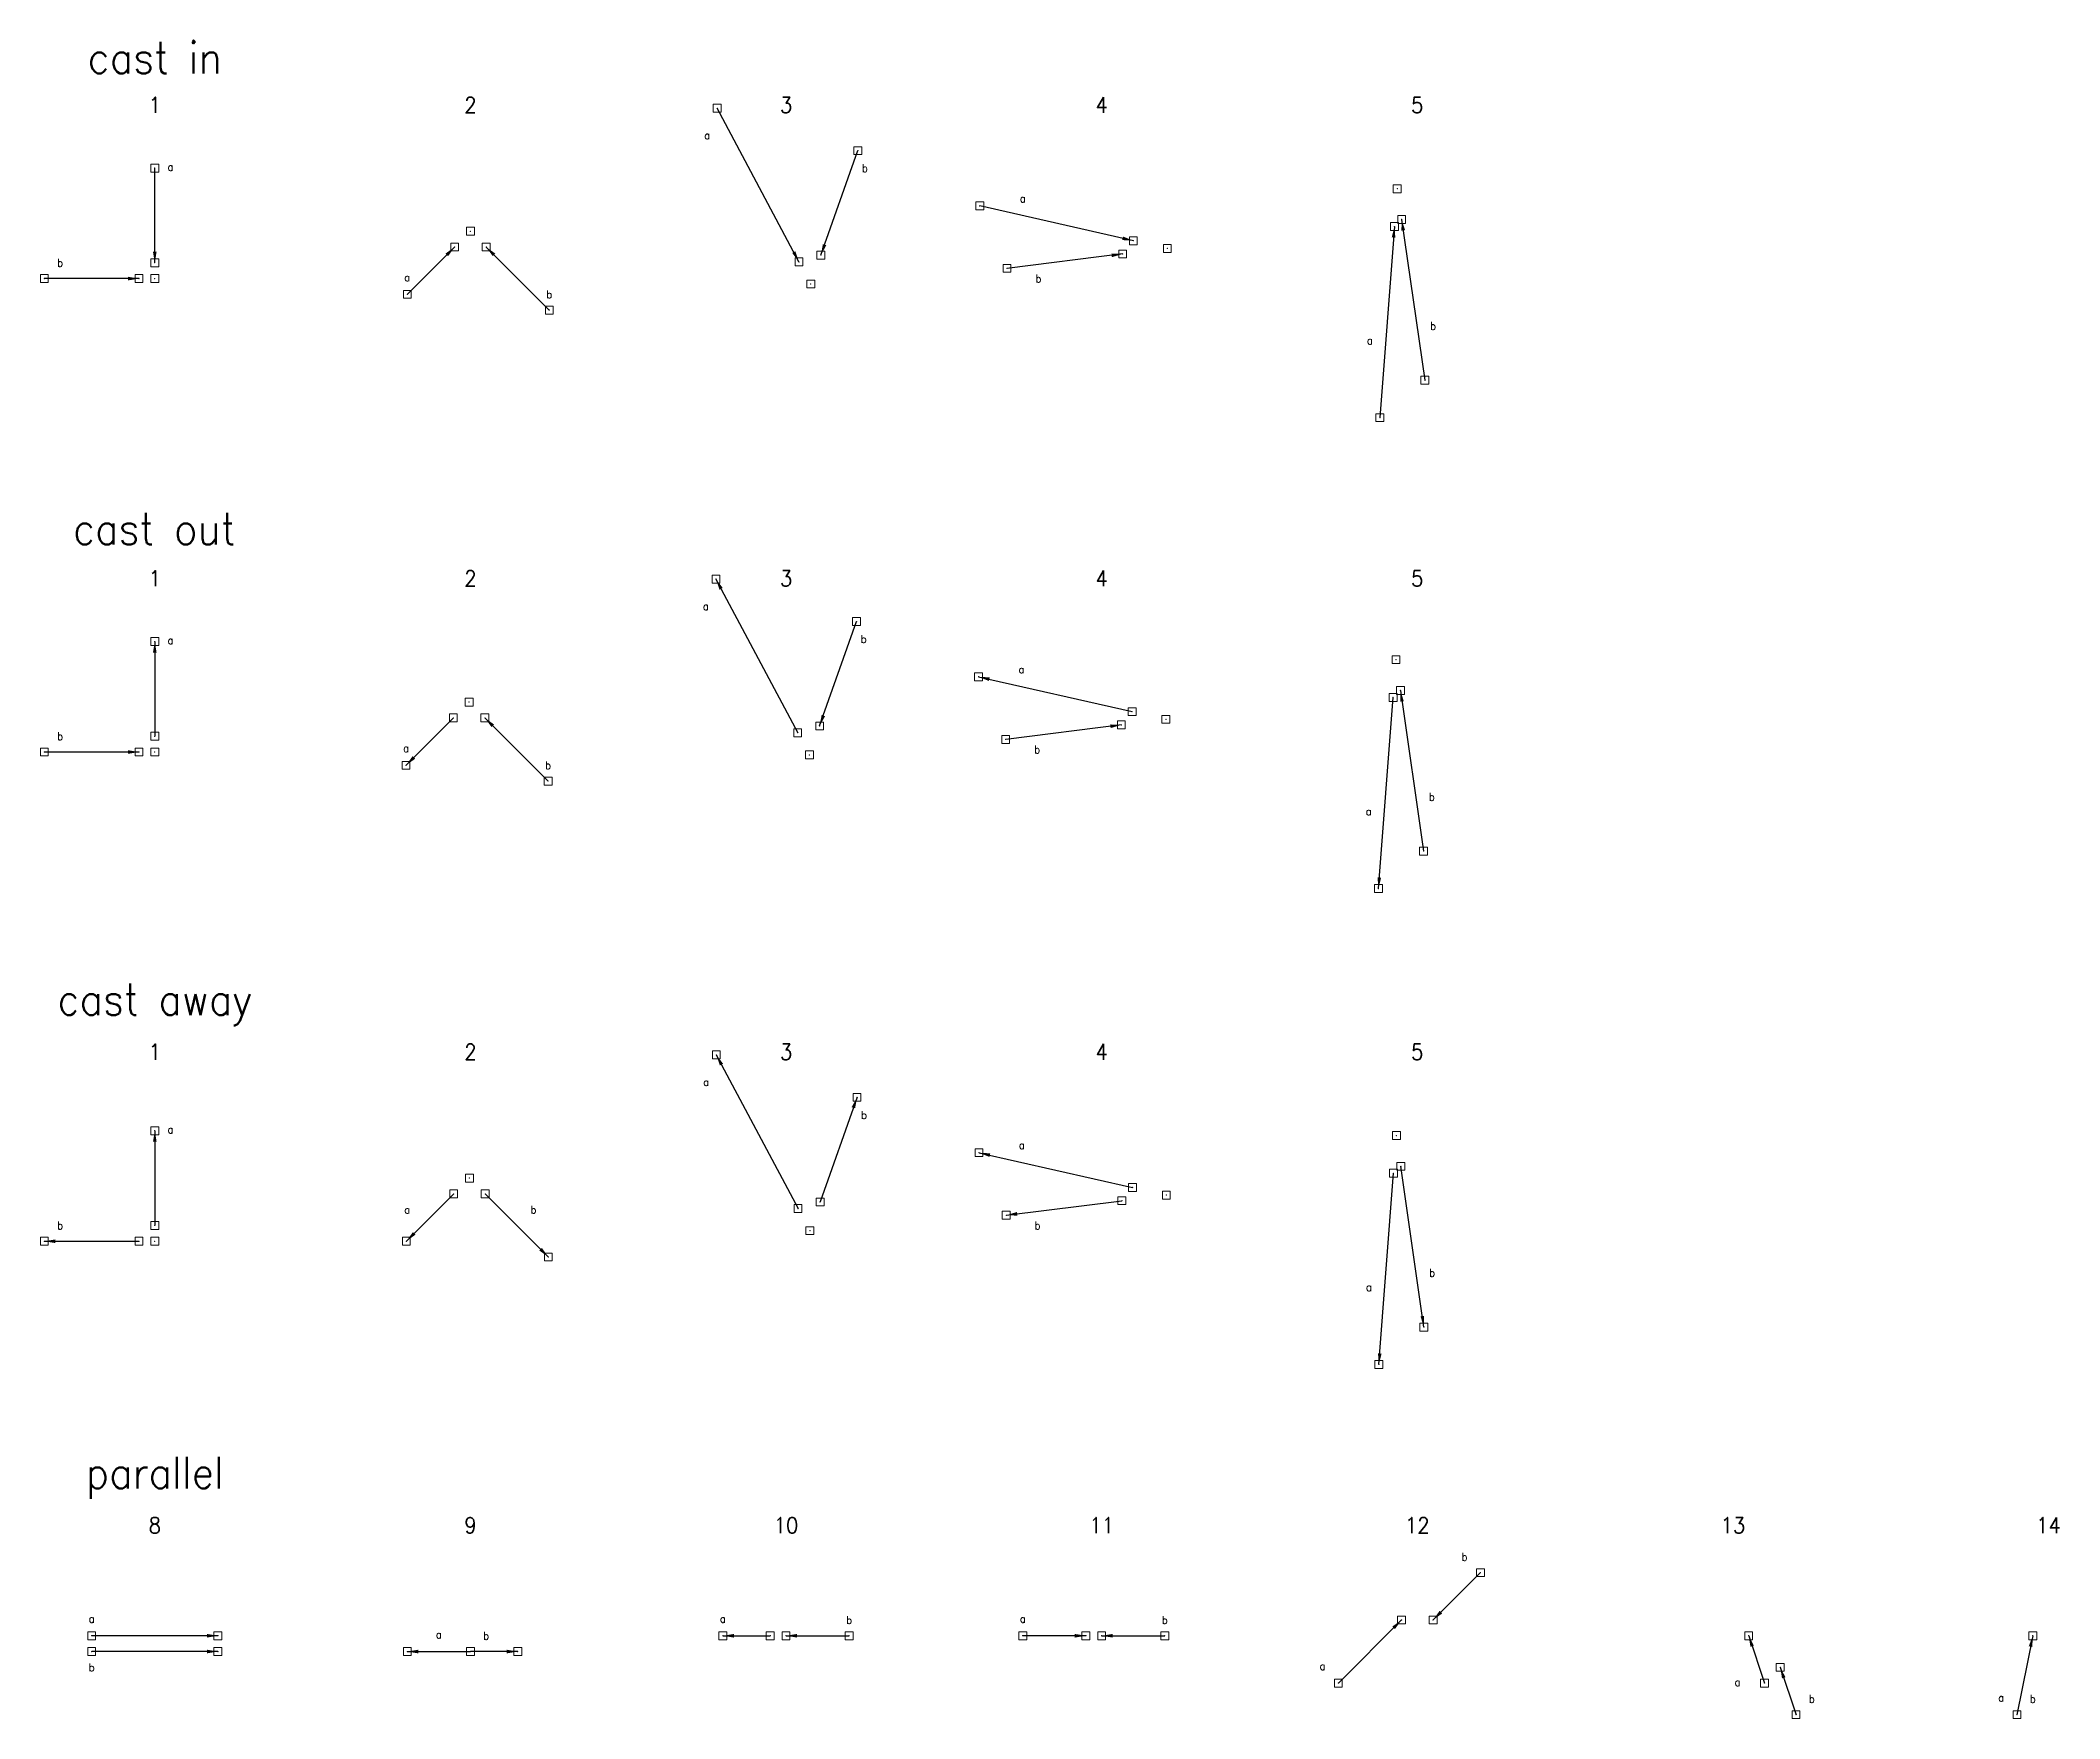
# Model space of a CAD drawing. Header units: millimetres. Extents: x -1416 to 1262, y -2157 to 113.
# Drawn here: x -72 to 1207, y -2142 to -1079 of the extents above; entities that cross this region are included whole.
import ezdxf

# ---------------------------------------------------------------- set-up
doc = ezdxf.new("R2010")
doc.units = ezdxf.units.MM
doc.header["$PDMODE"] = 64
doc.header["$PDSIZE"] = 5
doc.layers.get('0').update_dxf_attribs({"lineweight": 0, "true_color": 0xffffff})
doc.layers.add('labels - categories', color=7, linetype='Continuous', lineweight=200, true_color=0xffffff)
doc.layers.add('labels - figures', color=7, linetype='Continuous', lineweight=140, true_color=0xffffff)
doc.styles.get("Standard").update_dxf_attribs({"font": ''})
doc.styles.add('textstyle105', font='')
doc.styles.add('textstyle106', font='')
doc.styles.add('textstyle107', font='')
doc.styles.add('textstyle108', font='')
doc.styles.add('textstyle109', font='')
doc.styles.add('textstyle110', font='')
doc.styles.add('textstyle111', font='')
doc.styles.add('textstyle112', font='')
doc.styles.add('textstyle113', font='')
doc.styles.add('textstyle114', font='')
doc.styles.add('textstyle116', font='')
doc.styles.add('textstyle117', font='')
doc.styles.add('textstyle118', font='')
doc.styles.add('textstyle119', font='')
doc.styles.add('textstyle120', font='')
doc.styles.add('textstyle126', font='')
doc.styles.add('textstyle127', font='')
doc.styles.add('textstyle128', font='')
doc.styles.add('textstyle13', font='')
doc.styles.add('textstyle135', font='')
doc.styles.add('textstyle136', font='')
doc.styles.add('textstyle137', font='')
doc.styles.add('textstyle138', font='')
doc.styles.add('textstyle139', font='')
doc.styles.add('textstyle14', font='')
doc.styles.add('textstyle140', font='')
doc.styles.add('textstyle141', font='')
doc.styles.add('textstyle142', font='')
doc.styles.add('textstyle143', font='')
doc.styles.add('textstyle145', font='')
doc.styles.add('textstyle147', font='')
doc.styles.add('textstyle15', font='')
doc.styles.add('textstyle150', font='')
doc.styles.add('textstyle151', font='')
doc.styles.add('textstyle152', font='')
doc.styles.add('textstyle153', font='')
doc.styles.add('textstyle158', font='')
doc.styles.add('textstyle159', font='')
doc.styles.add('textstyle16', font='')
doc.styles.add('textstyle160', font='')
doc.styles.add('textstyle169', font='')
doc.styles.add('textstyle170', font='')
doc.styles.add('textstyle171', font='')
doc.styles.add('textstyle172', font='')
doc.styles.add('textstyle173', font='')
doc.styles.add('textstyle27', font='')
doc.styles.add('textstyle28', font='')
doc.styles.add('textstyle29', font='')
doc.styles.add('textstyle30', font='')
doc.styles.add('textstyle31', font='')
doc.styles.add('textstyle32', font='')
doc.styles.add('textstyle33', font='')
doc.styles.add('textstyle34', font='')
doc.styles.add('textstyle40', font='')
doc.styles.add('textstyle41', font='')
doc.styles.add('textstyle49', font='')
doc.styles.add('textstyle50', font='')
doc.styles.add('textstyle51', font='')
doc.styles.add('textstyle52', font='')
doc.styles.add('textstyle53', font='')
doc.styles.add('textstyle54', font='')
doc.styles.add('textstyle55', font='')
doc.styles.add('textstyle56', font='')
doc.styles.add('textstyle6', font='')
doc.styles.add('textstyle7', font='')
doc.styles.add('textstyle8', font='')
doc.styles.add('textstyle89', font='')
doc.styles.add('textstyle90', font='')
doc.styles.add('textstyle91', font='')
doc.styles.add('textstyle92', font='')
doc.styles.get('Standard').set_extended_font_data('txt')
doc.styles.get('textstyle105').set_extended_font_data('Standard')
doc.styles.get('textstyle106').set_extended_font_data('Standard')
doc.styles.get('textstyle107').set_extended_font_data('Standard')
doc.styles.get('textstyle108').set_extended_font_data('Standard')
doc.styles.get('textstyle109').set_extended_font_data('Standard')
doc.styles.get('textstyle110').set_extended_font_data('Standard')
doc.styles.get('textstyle111').set_extended_font_data('Standard')
doc.styles.get('textstyle112').set_extended_font_data('Standard')
doc.styles.get('textstyle113').set_extended_font_data('Standard')
doc.styles.get('textstyle114').set_extended_font_data('Standard')
doc.styles.get('textstyle116').set_extended_font_data('Standard')
doc.styles.get('textstyle117').set_extended_font_data('Standard')
doc.styles.get('textstyle118').set_extended_font_data('Standard')
doc.styles.get('textstyle119').set_extended_font_data('Standard')
doc.styles.get('textstyle120').set_extended_font_data('Standard')
doc.styles.get('textstyle126').set_extended_font_data('Standard')
doc.styles.get('textstyle127').set_extended_font_data('Standard')
doc.styles.get('textstyle128').set_extended_font_data('Standard')
doc.styles.get('textstyle13').set_extended_font_data('Standard')
doc.styles.get('textstyle135').set_extended_font_data('Standard')
doc.styles.get('textstyle136').set_extended_font_data('Standard')
doc.styles.get('textstyle137').set_extended_font_data('Standard')
doc.styles.get('textstyle138').set_extended_font_data('Standard')
doc.styles.get('textstyle139').set_extended_font_data('Standard')
doc.styles.get('textstyle14').set_extended_font_data('Standard')
doc.styles.get('textstyle140').set_extended_font_data('Standard')
doc.styles.get('textstyle141').set_extended_font_data('Standard')
doc.styles.get('textstyle142').set_extended_font_data('Standard')
doc.styles.get('textstyle143').set_extended_font_data('Standard')
doc.styles.get('textstyle145').set_extended_font_data('Standard')
doc.styles.get('textstyle147').set_extended_font_data('Standard')
doc.styles.get('textstyle15').set_extended_font_data('Standard')
doc.styles.get('textstyle150').set_extended_font_data('Standard')
doc.styles.get('textstyle151').set_extended_font_data('Standard')
doc.styles.get('textstyle152').set_extended_font_data('Standard')
doc.styles.get('textstyle153').set_extended_font_data('Standard')
doc.styles.get('textstyle158').set_extended_font_data('Standard')
doc.styles.get('textstyle159').set_extended_font_data('Standard')
doc.styles.get('textstyle16').set_extended_font_data('Standard')
doc.styles.get('textstyle160').set_extended_font_data('Standard')
doc.styles.get('textstyle169').set_extended_font_data('Standard')
doc.styles.get('textstyle170').set_extended_font_data('Standard')
doc.styles.get('textstyle171').set_extended_font_data('Standard')
doc.styles.get('textstyle172').set_extended_font_data('Standard')
doc.styles.get('textstyle173').set_extended_font_data('Standard')
doc.styles.get('textstyle27').set_extended_font_data('Standard')
doc.styles.get('textstyle28').set_extended_font_data('Standard')
doc.styles.get('textstyle29').set_extended_font_data('Standard')
doc.styles.get('textstyle30').set_extended_font_data('Standard')
doc.styles.get('textstyle31').set_extended_font_data('Standard')
doc.styles.get('textstyle32').set_extended_font_data('Standard')
doc.styles.get('textstyle33').set_extended_font_data('Standard')
doc.styles.get('textstyle34').set_extended_font_data('Standard')
doc.styles.get('textstyle40').set_extended_font_data('Standard')
doc.styles.get('textstyle41').set_extended_font_data('Standard')
doc.styles.get('textstyle49').set_extended_font_data('Standard')
doc.styles.get('textstyle50').set_extended_font_data('Standard')
doc.styles.get('textstyle51').set_extended_font_data('Standard')
doc.styles.get('textstyle52').set_extended_font_data('Standard')
doc.styles.get('textstyle53').set_extended_font_data('Standard')
doc.styles.get('textstyle54').set_extended_font_data('Standard')
doc.styles.get('textstyle55').set_extended_font_data('Standard')
doc.styles.get('textstyle56').set_extended_font_data('Standard')
doc.styles.get('textstyle6').set_extended_font_data('Standard')
doc.styles.get('textstyle7').set_extended_font_data('Standard')
doc.styles.get('textstyle8').set_extended_font_data('Standard')
doc.styles.get('textstyle89').set_extended_font_data('Standard')
doc.styles.get('textstyle90').set_extended_font_data('Standard')
doc.styles.get('textstyle91').set_extended_font_data('Standard')
doc.styles.get('textstyle92').set_extended_font_data('Standard')
doc.dimstyles.get("Standard").update_dxf_attribs({"dimtxt": 2.5, "dimasz": 7, "dimexe": 5, "dimexo": 2.5, "dimgap": 2.5, "dimtad": 1, "dimtxsty": 'Standard', "dimcen": 2.5, "dimadec": 0, "dimazin": 0, "dimtfac": 1, "dimtmove": 0, "dimatfit": 3, "dimfxl": 1, "dimarcsym": 0})

msp = doc.modelspace()

# ---------------------------------------------------------------- linework, layer by layer
for p in [(356.4, -1122), (445.5, -1148.9), (0, -1160), (787.3, -1173.1), (522.8, -1183.9), (200, -1200), (785.5, -1197), (790.1, -1192.5), (190, -1210), (210, -1210), (422.1, -1215.1), (613.3, -1214.4), (620.1, -1206), (641.6, -1210.9), (-70, -1230), (-10, -1230), (0, -1220), (0, -1230), (408.2, -1219.4), (540, -1223.5), (160, -1240), (415.7, -1233.4), (250, -1250), (804.8, -1294.4), (776.3, -1318.1), (355.6, -1420.4), (444.7, -1447.3), (0, -1460), (786.5, -1471.5), (522, -1482.3), (199.2, -1498.4), (784.7, -1495.4), (789.3, -1491), (189.2, -1508.4), (209.2, -1508.4), (619.3, -1504.4), (640.7, -1509.3), (0, -1520), (407.4, -1517.8), (421.3, -1513.5), (539.2, -1522), (612.5, -1512.8), (-70, -1530), (-10, -1530), (0, -1530), (414.8, -1531.8), (159.2, -1538.4), (249.2, -1548.4), (804, -1592.8), (775.4, -1616.5), (355.8, -1721.9), (445, -1748.8), (0, -1770), (786.8, -1773), (522.3, -1783.9), (789.6, -1792.5), (199.4, -1800), (619.6, -1805.9), (784.9, -1796.9), (189.4, -1810), (209.4, -1810), (407.6, -1819.3), (421.6, -1815.1), (612.8, -1814.3), (641, -1810.8), (0, -1830), (539.5, -1823.5), (-70, -1840), (-10, -1840), (0, -1840), (159.4, -1840), (415.1, -1833.3), (249.4, -1850), (804.2, -1894.4), (775.7, -1918.1), (840, -2050), (790, -2080), (810, -2080), (-40, -2090), (-40, -2100), (40, -2090), (40, -2100), (160, -2100), (200, -2100), (230, -2100), (360, -2090), (390, -2090), (400, -2090), (440, -2090), (550, -2090), (590, -2090), (600, -2090), (640, -2090), (1010, -2090), (1190, -2090), (1030, -2110), (750, -2120), (1020, -2120), (1040, -2140), (1180, -2140)]:
    msp.add_point(p)

# ---------------------------------------------------------------- texts
at = {"char_height": 5, "attachment_point": 5}
for s, insert, style in [('a', (350, -1139.2), 'textstyle54'), ('a', (10, -1159.2), 'textstyle56'), ('b', (450, -1160), 'textstyle112'), ('a', (550, -1179.2), 'textstyle55'), ('b', (-60, -1220), 'textstyle126'), ('a', (160, -1229.2), 'textstyle41'), ('b', (560, -1230), 'textstyle128'), ('b', (250, -1240), 'textstyle111'), ('b', (810, -1260), 'textstyle127'), ('a', (770, -1269.2), 'textstyle52'), ('a', (349.2, -1437.6), 'textstyle30'), ('a', (10, -1459.2), 'textstyle27'), ('b', (449.2, -1458.4), 'textstyle117'), ('a', (549.2, -1477.6), 'textstyle29'), ('b', (-60, -1520), 'textstyle105'), ('a', (159.2, -1527.6), 'textstyle31'), ('b', (559.2, -1528.4), 'textstyle120'), ('b', (249.2, -1538.4), 'textstyle119'), ('b', (809.2, -1558.4), 'textstyle118'), ('a', (769.2, -1567.6), 'textstyle28'), ('a', (349.4, -1739.1), 'textstyle32'), ('b', (449.4, -1760), 'textstyle106'), ('a', (10, -1769.2), 'textstyle50'), ('a', (549.4, -1779.1), 'textstyle49'), ('b', (-60, -1830), 'textstyle110'), ('a', (160, -1820), 'textstyle51'), ('b', (240, -1820), 'textstyle108'), ('b', (559.4, -1830), 'textstyle109'), ('b', (809.4, -1860), 'textstyle107'), ('a', (769.4, -1869.1), 'textstyle53'), ('b', (830, -2040), 'textstyle92'), ('a', (-40, -2079.2), 'textstyle40'), ('a', (360, -2079.2), 'textstyle16'), ('b', (440, -2080), 'textstyle114'), ('a', (550, -2079.2), 'textstyle13'), ('b', (640, -2080), 'textstyle91'), ('a', (180, -2089.2), 'textstyle15'), ('b', (210, -2090), 'textstyle113'), ('b', (-40, -2110), 'textstyle116'), ('a', (740, -2109.2), 'textstyle14'), ('a', (1003, -2119.4), 'textstyle33'), ('b', (1050, -2130), 'textstyle89'), ('a', (1170, -2129.2), 'textstyle34'), ('b', (1190, -2130), 'textstyle90')]:
    msp.add_mtext(s, dxfattribs=dict(at, insert=insert, style=style))
at = {"layer": 'labels - categories', "char_height": 20, "attachment_point": 5}
for s, insert, style in [('cast in', (0, -1090), 'textstyle6'), ('cast out', (-0.3, -1388.5), 'textstyle7'), ('cast away', (0, -1690), 'textstyle8'), ('parallel', (0, -1990), 'textstyle135')]:
    msp.add_mtext(s, dxfattribs=dict(at, insert=insert, style=style))
at = {"layer": 'labels - figures', "char_height": 10, "attachment_point": 5}
for s, insert, style in [('1', (0, -1120), 'textstyle160'), ('2', (200, -1120), 'textstyle145'), ('3', (400, -1120), 'textstyle158'), ('4', (600, -1120), 'textstyle159'), ('5', (800, -1120), 'textstyle139'), ('1', (0, -1420), 'textstyle140'), ('2', (200, -1420), 'textstyle137'), ('3', (400, -1420), 'textstyle138'), ('4', (600, -1420), 'textstyle143'), ('5', (800, -1420), 'textstyle153'), ('1', (0, -1720), 'textstyle141'), ('2', (200, -1720), 'textstyle142'), ('3', (400, -1720), 'textstyle172'), ('4', (600, -1720), 'textstyle173'), ('5', (800, -1720), 'textstyle170'), ('8', (0, -2020), 'textstyle171'), ('9', (200, -2020), 'textstyle147'), ('10', (400, -2020), 'textstyle152'), ('11', (600, -2020), 'textstyle169'), ('12', (800, -2020), 'textstyle150'), ('13', (1000, -2020), 'textstyle151'), ('14', (1200, -2020), 'textstyle136')]:
    msp.add_mtext(s, dxfattribs=dict(at, insert=insert, style=style))

# ---------------------------------------------------------------- leaders
for points in [[(408.2, -1219.4), (356.4, -1122)], [(422.1, -1215.1), (445.5, -1148.9)], [(0, -1220), (0, -1160)], [(620.1, -1206), (522.8, -1183.9)], [(785.5, -1197), (776.3, -1318.1)], [(790.1, -1192.5), (804.8, -1294.4)], [(190, -1210), (160, -1240)], [(210, -1210), (250, -1250)], [(613.3, -1214.4), (540, -1223.5)], [(-10, -1230), (-70, -1230)], [(355.6, -1420.4), (407.4, -1517.8)], [(421.3, -1513.5), (444.7, -1447.3)], [(0, -1460), (0, -1520)], [(522, -1482.3), (619.3, -1504.4)], [(775.4, -1616.5), (784.7, -1495.4)], [(789.3, -1491), (804, -1592.8)], [(159.2, -1538.4), (189.2, -1508.4)], [(209.2, -1508.4), (249.2, -1548.4)], [(612.5, -1512.8), (539.2, -1522)], [(-10, -1530), (-70, -1530)], [(355.8, -1721.9), (407.6, -1819.3)], [(445, -1748.8), (421.6, -1815.1)], [(0, -1770), (0, -1830)], [(522.3, -1783.9), (619.6, -1805.9)], [(775.7, -1918.1), (784.9, -1796.9)], [(804.2, -1894.4), (789.6, -1792.5)], [(159.4, -1840), (189.4, -1810)], [(249.4, -1850), (209.4, -1810)], [(539.5, -1823.5), (612.8, -1814.3)], [(-70, -1840), (-10, -1840)], [(810, -2080), (840, -2050)], [(790, -2080), (750, -2120)], [(40, -2090), (-40, -2090)], [(360, -2090), (390, -2090)], [(400, -2090), (440, -2090)], [(590, -2090), (550, -2090)], [(600, -2090), (640, -2090)], [(1010, -2090), (1020, -2120)], [(1190, -2090), (1180, -2140)], [(40, -2100), (-40, -2100)], [(160, -2100), (200, -2100)], [(230, -2100), (200, -2100)], [(1030, -2110), (1040, -2140)]]:
    msp.add_leader(points, dimstyle='Standard')

doc.saveas('drawing.dxf')
